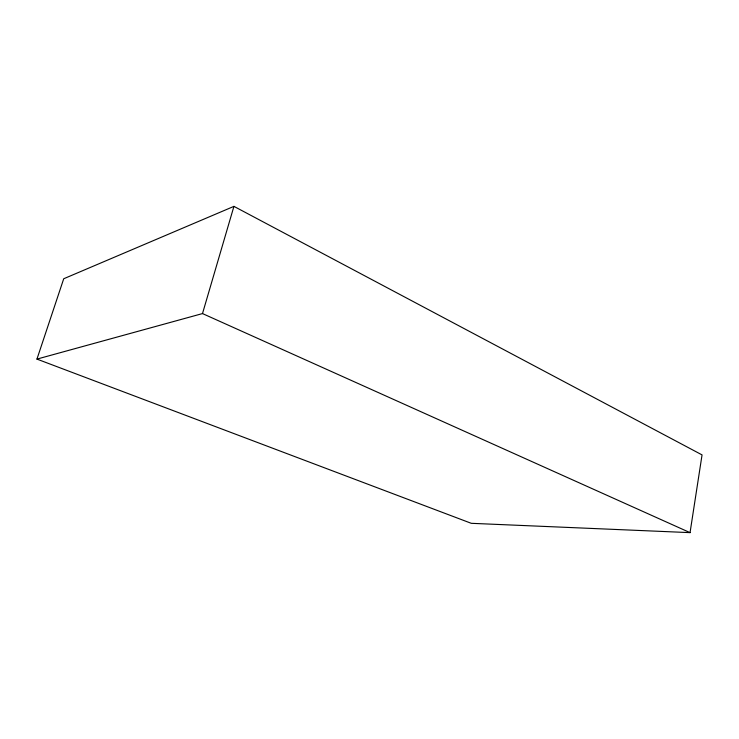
<?xml version="1.0" encoding="UTF-8"?>
<svg xmlns="http://www.w3.org/2000/svg" width="739" height="739" viewBox="0 0 739 739"><rect width="100%" height="100%" fill="white"/><g stroke="black" fill="none" stroke-linecap="round" stroke-linejoin="round"><path stroke-width="1.11" d="M690.05 532.634L702.05 454.901L233.93 206.366L63.72 278.751L36.95 359.099L471.288 523.314L690.05 532.634L202.495 313.576L36.95 359.099M202.495 313.576L233.93 206.366"/></g></svg>
